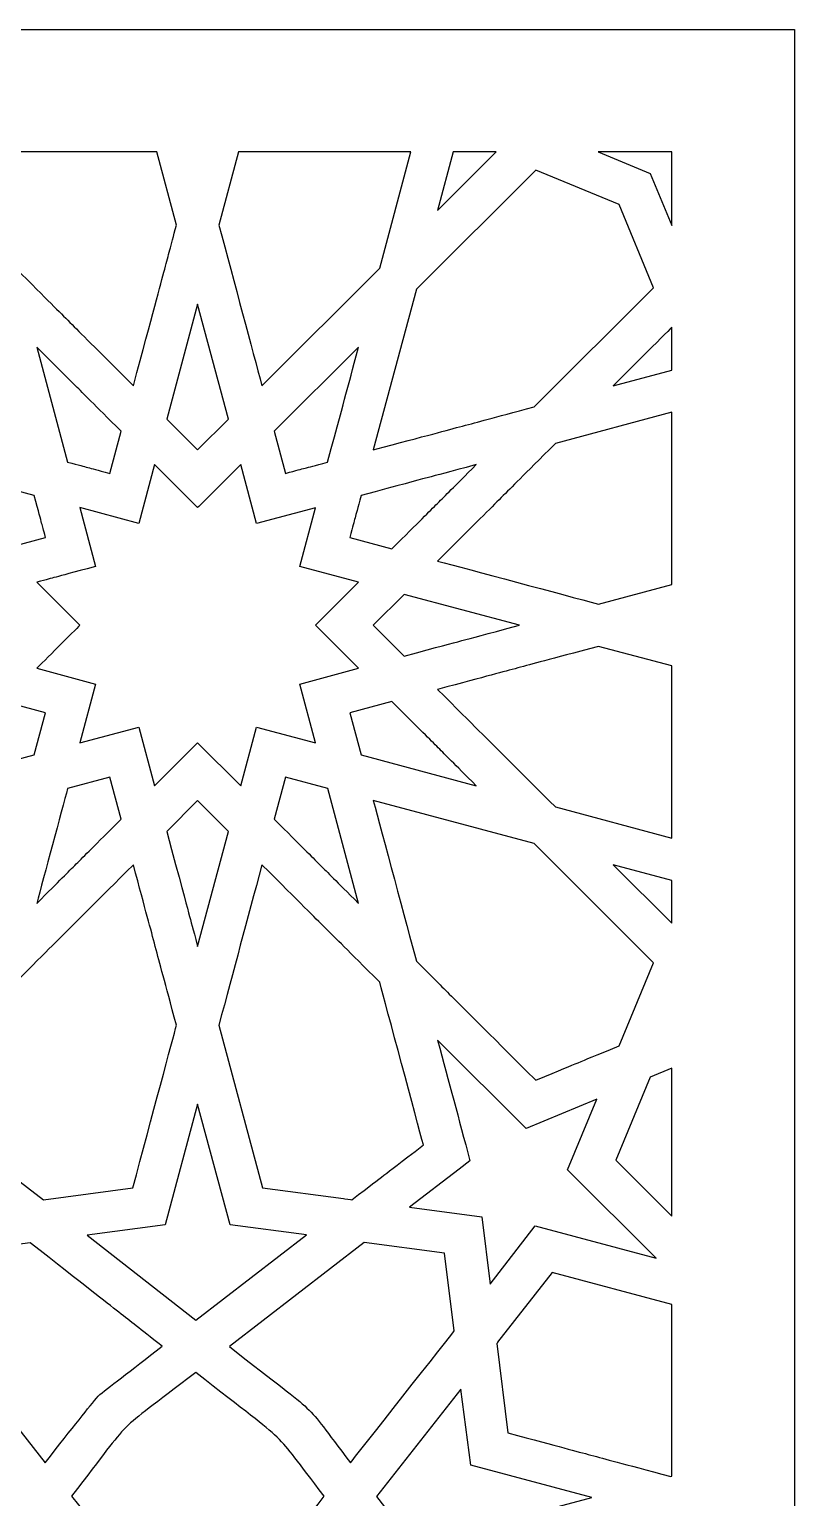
# Model space of a CAD drawing. Header units: millimetres. Extents: x -64 to 64, y -64 to 64.
# Drawn here: x 30.5 to 63.5, y 0.1 to 63.5 of the extents above; entities that cross this region are included whole.
import ezdxf

# ---------------------------------------------------------------- set-up
doc = ezdxf.new("R2010")
doc.units = ezdxf.units.MM
doc.header["$MEASUREMENT"] = 0
doc.layers.add('layer 1', color=7, linetype='Continuous')

msp = doc.modelspace()

# ---------------------------------------------------------------- linework, layer by layer
at = {"layer": 'layer 1', "color": 250}
for points, knots in [([(-63.5, 63.5), (-63.5, 58.4341), (-63.5, -58.5519), (-63.5, -63.3342), (-63.5, -63.3342), (-51.1634, -63.3342), (24.8624, -63.3342), (36.3756, -63.3342), (36.3756, -63.3342), (36.3756, -63.3342), (36.3312, -63.5), (36.3312, -63.5), (36.3312, -63.5), (36.3312, -63.5), (36.3315, -63.5), (36.3315, -63.5), (36.3315, -63.5), (36.3315, -63.5), (36.376, -63.3342), (36.376, -63.3342), (36.376, -63.3342), (39.6155, -63.3342), (60.3042, -63.3342), (63.5, -63.3342), (63.5, -63.3342), (63.5, -58.9044), (63.5, 59.0741), (63.5, 63.5), (63.5, 63.5), (61.6514, 63.5), (-60.1206, 63.5), (-63.5, 63.5)], [0, 0, 0, 0, 0.1111111, 0.1111111, 0.1111111, 0.1111111, 0.2222222, 0.2222222, 0.2222222, 0.2222222, 0.3333333, 0.3333333, 0.3333333, 0.3333333, 0.4444444, 0.4444444, 0.4444444, 0.4444444, 0.5555556, 0.5555556, 0.5555556, 0.5555556, 0.6666667, 0.6666667, 0.6666667, 0.6666667, 0.7777778, 0.7777778, 0.7777778, 0.7777778, 1, 1, 1, 1]), ([(36.8159, 55.0446), (36.2627, 52.983), (36.6332, 54.3638), (34.955, 48.108), (34.955, 48.108), (31.5408, 51.5172), (32.7575, 50.3022), (29.87, 53.1858), (29.87, 53.1858), (29.87, 53.1858), (28.5224, 58.2087), (28.5224, 58.2087), (28.5224, 58.2087), (28.5224, 58.2087), (35.9671, 58.2087), (35.9671, 58.2087), (35.9671, 58.2087), (35.9671, 58.2087), (36.8159, 55.0446), (36.8159, 55.0446)], [0, 0, 0, 0, 0.1666667, 0.1666667, 0.1666667, 0.1666667, 0.3333333, 0.3333333, 0.3333333, 0.3333333, 0.5, 0.5, 0.5, 0.5, 0.6666667, 0.6666667, 0.6666667, 0.6666667, 1, 1, 1, 1]), ([(46.9378, 58.2087), (46.9378, 58.2087), (45.5902, 53.1862), (45.5902, 53.1862), (45.5902, 53.1862), (45.5902, 53.1862), (40.5052, 48.108), (40.5052, 48.108), (40.5052, 48.108), (40.0921, 49.6482), (39.3054, 52.5794), (38.644, 55.0446), (38.644, 55.0446), (38.644, 55.0446), (39.4931, 58.2087), (39.4931, 58.2087), (39.4931, 58.2087), (39.4931, 58.2087), (46.9378, 58.2087), (46.9378, 58.2087)], [0, 0, 0, 0, 0.1666667, 0.1666667, 0.1666667, 0.1666667, 0.3333333, 0.3333333, 0.3333333, 0.3333333, 0.5, 0.5, 0.5, 0.5, 0.6666667, 0.6666667, 0.6666667, 0.6666667, 1, 1, 1, 1]), ([(48.0875, 55.6796), (48.0875, 55.6796), (48.7659, 58.2087), (48.7659, 58.2087), (48.7659, 58.2087), (48.7659, 58.2087), (50.6197, 58.2087), (50.6197, 58.2087), (50.6197, 58.2087), (50.6197, 58.2087), (48.0875, 55.6796), (48.0875, 55.6796)], [0, 0, 0, 0, 0.25, 0.25, 0.25, 0.25, 0.5, 0.5, 0.5, 0.5, 1, 1, 1, 1]), ([(58.2016, 58.2087), (58.2016, 58.2087), (58.2016, 55.034), (58.2016, 55.034), (58.2016, 55.034), (58.2016, 55.034), (57.2707, 57.2788), (57.2707, 57.2788), (57.2707, 57.2788), (57.2707, 57.2788), (55.0231, 58.2087), (55.0231, 58.2087), (55.0231, 58.2087), (55.0231, 58.2087), (58.2016, 58.2087), (58.2016, 58.2087)], [0, 0, 0, 0, 0.2, 0.2, 0.2, 0.2, 0.4, 0.4, 0.4, 0.4, 0.6, 0.6, 0.6, 0.6, 1, 1, 1, 1]), ([(45.3125, 45.3362), (45.3125, 45.3362), (47.1734, 52.2728), (47.1734, 52.2728), (47.1734, 52.2728), (47.1734, 52.2728), (52.3236, 57.4163), (52.3236, 57.4163), (52.3236, 57.4163), (52.3236, 57.4163), (55.9192, 55.929), (55.9192, 55.929), (55.9192, 55.929), (55.9192, 55.929), (57.4086, 52.3381), (57.4086, 52.3381), (57.4086, 52.3381), (57.4086, 52.3381), (52.2584, 47.1946), (52.2584, 47.1946), (52.2584, 47.1946), (48.5348, 46.1984), (50.056, 46.6055), (45.3125, 45.3362)], [0, 0, 0, 0, 0.1428571, 0.1428571, 0.1428571, 0.1428571, 0.2857143, 0.2857143, 0.2857143, 0.2857143, 0.4285714, 0.4285714, 0.4285714, 0.4285714, 0.5714286, 0.5714286, 0.5714286, 0.5714286, 0.7142857, 0.7142857, 0.7142857, 0.7142857, 1, 1, 1, 1]), ([(37.7299, 51.6371), (37.7299, 51.6371), (39.0631, 46.6676), (39.0631, 46.6676), (39.0631, 46.6676), (39.0631, 46.6676), (37.7299, 45.3362), (37.7299, 45.3362), (37.7299, 45.3362), (37.7299, 45.3362), (36.3968, 46.6676), (36.3968, 46.6676), (36.3968, 46.6676), (36.3968, 46.6676), (37.7299, 51.6371), (37.7299, 51.6371)], [0, 0, 0, 0, 0.2, 0.2, 0.2, 0.2, 0.4, 0.4, 0.4, 0.4, 0.6, 0.6, 0.6, 0.6, 1, 1, 1, 1]), ([(55.6697, 48.1076), (55.9576, 48.3951), (57.9152, 50.3502), (58.2016, 50.6363), (58.2016, 50.6363), (58.2016, 50.6363), (58.2016, 48.7853), (58.2016, 48.7853), (58.2016, 48.7853), (58.2016, 48.7853), (55.6697, 48.1076), (55.6697, 48.1076)], [0, 0, 0, 0, 0.25, 0.25, 0.25, 0.25, 0.5, 0.5, 0.5, 0.5, 1, 1, 1, 1]), ([(34.4272, 46.1402), (34.4272, 46.1402), (33.939, 44.3216), (33.939, 44.3216), (33.939, 44.3216), (32.7829, 44.631), (33.1632, 44.5294), (32.1183, 44.8088), (32.1183, 44.8088), (32.1183, 44.8088), (30.7848, 49.7777), (30.7848, 49.7777), (30.7848, 49.7777), (32.7999, 47.7654), (32.0195, 48.5447), (34.4272, 46.1402)], [0, 0, 0, 0, 0.2, 0.2, 0.2, 0.2, 0.4, 0.4, 0.4, 0.4, 0.6, 0.6, 0.6, 0.6, 1, 1, 1, 1]), ([(41.5212, 44.3216), (41.5212, 44.3216), (41.0333, 46.1405), (41.0333, 46.1405), (41.0333, 46.1405), (41.0333, 46.1405), (44.6758, 49.7777), (44.6758, 49.7777), (44.6758, 49.7777), (44.1008, 47.6352), (44.2401, 48.1552), (43.3423, 44.8084), (43.3423, 44.8084), (42.1428, 44.4877), (42.5485, 44.5961), (41.5212, 44.3216)], [0, 0, 0, 0, 0.2, 0.2, 0.2, 0.2, 0.4, 0.4, 0.4, 0.4, 0.6, 0.6, 0.6, 0.6, 1, 1, 1, 1]), ([(55.0337, 38.6768), (53.5189, 39.0821), (49.4305, 40.1761), (48.0878, 40.5352), (48.0878, 40.5352), (51.4929, 43.936), (50.3079, 42.7528), (53.1728, 45.6135), (53.1728, 45.6135), (53.1728, 45.6135), (58.2016, 46.9593), (58.2016, 46.9593), (58.2016, 46.9593), (58.2016, 46.9593), (58.2016, 39.5245), (58.2016, 39.5245), (58.2016, 39.5245), (58.2016, 39.5245), (55.0337, 38.6768), (55.0337, 38.6768)], [0, 0, 0, 0, 0.1666667, 0.1666667, 0.1666667, 0.1666667, 0.3333333, 0.3333333, 0.3333333, 0.3333333, 0.5, 0.5, 0.5, 0.5, 0.6666667, 0.6666667, 0.6666667, 0.6666667, 1, 1, 1, 1]), ([(30.6761, 43.3691), (31.0801, 41.8634), (30.9615, 42.3044), (31.164, 41.5498), (31.164, 41.5498), (31.164, 41.5498), (29.3423, 41.0623), (29.3423, 41.0623), (29.3423, 41.0623), (29.3423, 41.0623), (25.6999, 44.7005), (25.6999, 44.7005), (25.6999, 44.7005), (27.6091, 44.1897), (26.3013, 44.5396), (30.6761, 43.3691)], [0, 0, 0, 0, 0.2, 0.2, 0.2, 0.2, 0.4, 0.4, 0.4, 0.4, 0.6, 0.6, 0.6, 0.6, 1, 1, 1, 1]), ([(35.869, 44.7001), (35.869, 44.7001), (35.869, 44.7001), (35.869, 44.7001), (35.869, 44.7001), (35.869, 44.7001), (35.869, 44.7001), (35.869, 44.7001), (35.869, 44.7001), (35.869, 44.7001), (37.7299, 42.8417), (37.7299, 42.8417), (37.7299, 42.8417), (37.9628, 43.0742), (39.3584, 44.4676), (39.5912, 44.7005), (39.5912, 44.7005), (39.5912, 44.7005), (40.2724, 42.1612), (40.2724, 42.1612), (40.2724, 42.1612), (40.2724, 42.1612), (42.8145, 42.8413), (42.8145, 42.8413), (42.8145, 42.8413), (42.8145, 42.8413), (42.8142, 42.841), (42.8142, 42.841), (42.8142, 42.841), (42.8142, 42.841), (42.8145, 42.8413), (42.8145, 42.8413), (42.8145, 42.8413), (42.8145, 42.8413), (42.134, 40.3027), (42.134, 40.3027), (42.134, 40.3027), (42.134, 40.3027), (44.6758, 39.6226), (44.6758, 39.6226), (44.6758, 39.6226), (44.6758, 39.6226), (44.6758, 39.6222), (44.6758, 39.6222), (44.6758, 39.6222), (44.6758, 39.6222), (44.6761, 39.6222), (44.6761, 39.6222), (44.6761, 39.6222), (44.6761, 39.6222), (42.8152, 37.7635), (42.8152, 37.7635), (42.8152, 37.7635), (42.8152, 37.7635), (44.6758, 35.905), (44.6758, 35.905), (44.6758, 35.905), (44.6758, 35.905), (44.6758, 35.9047), (44.6758, 35.9047), (44.6758, 35.9047), (44.6758, 35.9047), (42.134, 35.2245), (42.134, 35.2245), (42.134, 35.2245), (42.134, 35.2245), (42.8152, 32.6856), (42.8152, 32.6856), (42.8152, 32.6856), (42.8152, 32.6856), (40.2724, 33.3657), (40.2724, 33.3657), (40.2724, 33.3657), (40.2724, 33.3657), (39.5915, 30.8271), (39.5915, 30.8271), (39.5915, 30.8271), (39.5915, 30.8271), (39.5912, 30.8271), (39.5912, 30.8271), (39.5912, 30.8271), (39.5912, 30.8271), (39.5912, 30.8271), (39.5912, 30.8271), (39.5912, 30.8271), (39.5912, 30.8271), (37.7303, 32.6856), (37.7303, 32.6856), (37.7303, 32.6856), (37.7303, 32.6856), (35.869, 30.8268), (35.869, 30.8268), (35.869, 30.8268), (35.869, 30.8268), (35.869, 30.8271), (35.869, 30.8271), (35.869, 30.8271), (35.869, 30.8271), (35.869, 30.8271), (35.869, 30.8271), (35.869, 30.8271), (35.869, 30.8271), (35.1878, 33.3661), (35.1878, 33.3661), (35.1878, 33.3661), (35.1878, 33.3661), (32.6461, 32.6859), (32.6461, 32.6859), (32.6461, 32.6859), (32.6461, 32.6859), (32.6461, 32.6863), (32.6461, 32.6863), (32.6461, 32.6863), (32.6461, 32.6863), (32.6457, 32.6863), (32.6457, 32.6863), (32.6457, 32.6863), (32.6457, 32.6863), (33.3269, 35.2245), (33.3269, 35.2245), (33.3269, 35.2245), (33.3269, 35.2245), (30.7841, 35.905), (30.7841, 35.905), (30.7841, 35.905), (31.0173, 36.1379), (32.4125, 37.5313), (32.6457, 37.7638), (32.6457, 37.7638), (32.6457, 37.7638), (30.7844, 39.6222), (30.7844, 39.6222), (30.7844, 39.6222), (31.719, 39.8724), (31.2261, 39.7404), (33.3269, 40.3027), (33.3269, 40.3027), (33.3269, 40.3027), (32.6457, 42.842), (32.6457, 42.842), (32.6457, 42.842), (32.6457, 42.842), (35.1878, 42.1615), (35.1878, 42.1615), (35.1878, 42.1615), (35.1878, 42.1615), (35.869, 44.7001), (35.869, 44.7001)], [0, 0, 0, 0, 0.0263158, 0.0263158, 0.0263158, 0.0263158, 0.0526316, 0.0526316, 0.0526316, 0.0526316, 0.0789474, 0.0789474, 0.0789474, 0.0789474, 0.1052632, 0.1052632, 0.1052632, 0.1052632, 0.1315789, 0.1315789, 0.1315789, 0.1315789, 0.1578947, 0.1578947, 0.1578947, 0.1578947, 0.1842105, 0.1842105, 0.1842105, 0.1842105, 0.2105263, 0.2105263, 0.2105263, 0.2105263, 0.2368421, 0.2368421, 0.2368421, 0.2368421, 0.2631579, 0.2631579, 0.2631579, 0.2631579, 0.2894737, 0.2894737, 0.2894737, 0.2894737, 0.3157895, 0.3157895, 0.3157895, 0.3157895, 0.3421053, 0.3421053, 0.3421053, 0.3421053, 0.3684211, 0.3684211, 0.3684211, 0.3684211, 0.3947368, 0.3947368, 0.3947368, 0.3947368, 0.4210526, 0.4210526, 0.4210526, 0.4210526, 0.4473684, 0.4473684, 0.4473684, 0.4473684, 0.4736842, 0.4736842, 0.4736842, 0.4736842, 0.5, 0.5, 0.5, 0.5, 0.5263158, 0.5263158, 0.5263158, 0.5263158, 0.5526316, 0.5526316, 0.5526316, 0.5526316, 0.5789474, 0.5789474, 0.5789474, 0.5789474, 0.6052632, 0.6052632, 0.6052632, 0.6052632, 0.6315789, 0.6315789, 0.6315789, 0.6315789, 0.6578947, 0.6578947, 0.6578947, 0.6578947, 0.6842105, 0.6842105, 0.6842105, 0.6842105, 0.7105263, 0.7105263, 0.7105263, 0.7105263, 0.7368421, 0.7368421, 0.7368421, 0.7368421, 0.7631579, 0.7631579, 0.7631579, 0.7631579, 0.7894737, 0.7894737, 0.7894737, 0.7894737, 0.8157895, 0.8157895, 0.8157895, 0.8157895, 0.8421053, 0.8421053, 0.8421053, 0.8421053, 0.8684211, 0.8684211, 0.8684211, 0.8684211, 0.8947368, 0.8947368, 0.8947368, 0.8947368, 0.9210526, 0.9210526, 0.9210526, 0.9210526, 0.9473684, 0.9473684, 0.9473684, 0.9473684, 1, 1, 1, 1]), ([(44.7844, 43.3684), (48.2967, 44.3085), (47.2059, 44.0164), (49.7597, 44.6998), (49.7597, 44.6998), (47.7478, 42.6903), (48.5221, 43.4636), (46.1176, 41.0623), (46.1176, 41.0623), (46.1176, 41.0623), (44.2965, 41.5498), (44.2965, 41.5498), (44.2965, 41.5498), (44.5759, 42.5919), (44.4634, 42.1721), (44.7844, 43.3684)], [0, 0, 0, 0, 0.2, 0.2, 0.2, 0.2, 0.4, 0.4, 0.4, 0.4, 0.6, 0.6, 0.6, 0.6, 1, 1, 1, 1]), ([(46.6457, 36.4321), (46.6457, 36.4321), (45.3125, 37.7635), (45.3125, 37.7635), (45.3125, 37.7635), (45.3125, 37.7635), (46.6457, 39.0952), (46.6457, 39.0952), (46.6457, 39.0952), (46.6457, 39.0952), (51.6216, 37.7638), (51.6216, 37.7638), (51.6216, 37.7638), (48.4847, 36.9242), (49.7819, 37.2713), (46.6457, 36.4321)], [0, 0, 0, 0, 0.2, 0.2, 0.2, 0.2, 0.4, 0.4, 0.4, 0.4, 0.6, 0.6, 0.6, 0.6, 1, 1, 1, 1]), ([(58.2016, 36.0031), (58.2016, 36.0031), (58.2016, 28.5679), (58.2016, 28.5679), (58.2016, 28.5679), (58.2016, 28.5679), (53.1728, 29.9138), (53.1728, 29.9138), (53.1728, 29.9138), (50.3118, 32.7709), (51.3944, 31.6897), (48.0878, 34.992), (48.0878, 34.992), (52.4743, 36.1661), (50.6257, 35.6715), (55.0337, 36.8508), (55.0337, 36.8508), (55.0337, 36.8508), (58.2016, 36.0031), (58.2016, 36.0031)], [0, 0, 0, 0, 0.1666667, 0.1666667, 0.1666667, 0.1666667, 0.3333333, 0.3333333, 0.3333333, 0.3333333, 0.5, 0.5, 0.5, 0.5, 0.6666667, 0.6666667, 0.6666667, 0.6666667, 1, 1, 1, 1]), ([(30.6761, 32.1589), (30.6761, 32.1589), (25.7002, 30.8271), (25.7002, 30.8271), (25.7002, 30.8271), (25.7002, 30.8271), (29.3423, 34.465), (29.3423, 34.465), (29.3423, 34.465), (29.3423, 34.465), (31.164, 33.9774), (31.164, 33.9774), (31.164, 33.9774), (31.164, 33.9774), (30.6761, 32.1589), (30.6761, 32.1589)], [0, 0, 0, 0, 0.2, 0.2, 0.2, 0.2, 0.4, 0.4, 0.4, 0.4, 0.6, 0.6, 0.6, 0.6, 1, 1, 1, 1]), ([(46.1176, 34.465), (48.6029, 31.9832), (47.7449, 32.8397), (49.7597, 30.8275), (49.7597, 30.8275), (49.7597, 30.8275), (44.7844, 32.1592), (44.7844, 32.1592), (44.7844, 32.1592), (44.7844, 32.1592), (44.2965, 33.9774), (44.2965, 33.9774), (44.2965, 33.9774), (44.2965, 33.9774), (46.1176, 34.465), (46.1176, 34.465)], [0, 0, 0, 0, 0.2, 0.2, 0.2, 0.2, 0.4, 0.4, 0.4, 0.4, 0.6, 0.6, 0.6, 0.6, 1, 1, 1, 1]), ([(30.7848, 25.7496), (31.0797, 26.8485), (31.8597, 29.7554), (32.1183, 30.7185), (32.1183, 30.7185), (32.1183, 30.7185), (33.939, 31.2057), (33.939, 31.2057), (33.939, 31.2057), (33.939, 31.2057), (34.4272, 29.3871), (34.4272, 29.3871), (34.4272, 29.3871), (32.0682, 27.0312), (32.8337, 27.7957), (30.7848, 25.7496)], [0, 0, 0, 0, 0.2, 0.2, 0.2, 0.2, 0.4, 0.4, 0.4, 0.4, 0.6, 0.6, 0.6, 0.6, 1, 1, 1, 1]), ([(41.5212, 31.2057), (41.5212, 31.2057), (43.343, 30.7181), (43.343, 30.7181), (43.343, 30.7181), (43.343, 30.7181), (44.6758, 25.7493), (44.6758, 25.7493), (44.6758, 25.7493), (42.6628, 27.7594), (43.4379, 26.9854), (41.0333, 29.3871), (41.0333, 29.3871), (41.0333, 29.3871), (41.5212, 31.2057), (41.5212, 31.2057)], [0, 0, 0, 0, 0.2, 0.2, 0.2, 0.2, 0.4, 0.4, 0.4, 0.4, 0.6, 0.6, 0.6, 0.6, 1, 1, 1, 1]), ([(37.7303, 30.1911), (37.7303, 30.1911), (39.0634, 28.86), (39.0634, 28.86), (39.0634, 28.86), (39.0634, 28.86), (37.7303, 23.8905), (37.7303, 23.8905), (37.7303, 23.8905), (37.2618, 25.636), (37.6005, 24.3738), (36.3968, 28.8597), (36.3968, 28.8597), (36.3968, 28.8597), (37.7303, 30.1911), (37.7303, 30.1911)], [0, 0, 0, 0, 0.2, 0.2, 0.2, 0.2, 0.4, 0.4, 0.4, 0.4, 0.6, 0.6, 0.6, 0.6, 1, 1, 1, 1]), ([(57.4082, 23.1888), (57.4082, 23.1888), (55.9199, 19.5986), (55.9199, 19.5986), (55.9199, 19.5986), (53.7496, 18.7008), (54.5825, 19.0454), (52.324, 18.1113), (52.324, 18.1113), (47.8106, 22.6183), (48.8555, 21.5748), (47.1734, 23.2551), (47.1734, 23.2551), (46.767, 24.7689), (45.6703, 28.8572), (45.3125, 30.1911), (45.3125, 30.1911), (45.3125, 30.1911), (52.258, 28.3326), (52.258, 28.3326), (52.258, 28.3326), (52.258, 28.3326), (57.4082, 23.1888), (57.4082, 23.1888)], [0, 0, 0, 0, 0.1428571, 0.1428571, 0.1428571, 0.1428571, 0.2857143, 0.2857143, 0.2857143, 0.2857143, 0.4285714, 0.4285714, 0.4285714, 0.4285714, 0.5714286, 0.5714286, 0.5714286, 0.5714286, 0.7142857, 0.7142857, 0.7142857, 0.7142857, 1, 1, 1, 1]), ([(34.955, 27.4193), (36.0334, 23.4005), (35.7826, 24.3353), (36.8162, 20.483), (36.8162, 20.483), (36.6681, 19.9305), (35.7438, 16.4871), (34.9306, 13.4567), (34.9306, 13.4567), (34.9306, 13.4567), (31.0727, 12.9491), (31.0727, 12.9491), (31.0727, 12.9491), (31.0727, 12.9491), (27.9848, 15.3155), (27.9848, 15.3155), (27.9848, 15.3155), (27.9848, 15.3155), (29.87, 22.3414), (29.87, 22.3414), (29.87, 22.3414), (32.8415, 25.309), (31.6353, 24.1042), (34.955, 27.4193)], [0, 0, 0, 0, 0.1428571, 0.1428571, 0.1428571, 0.1428571, 0.2857143, 0.2857143, 0.2857143, 0.2857143, 0.4285714, 0.4285714, 0.4285714, 0.4285714, 0.5714286, 0.5714286, 0.5714286, 0.5714286, 0.7142857, 0.7142857, 0.7142857, 0.7142857, 1, 1, 1, 1]), ([(47.4751, 15.3155), (45.3778, 13.7082), (46.0643, 14.2342), (44.3876, 12.9494), (44.3876, 12.9494), (44.3854, 12.9498), (44.0344, 12.9956), (44.0323, 12.9963), (44.0323, 12.9963), (44.0323, 12.9963), (44.0323, 12.996), (44.0323, 12.996), (44.0323, 12.996), (44.0323, 12.996), (40.5296, 13.4571), (40.5296, 13.4571), (40.5296, 13.4571), (40.5296, 13.4571), (38.6443, 20.4826), (38.6443, 20.4826), (38.6443, 20.4826), (39.2927, 22.8992), (39.8494, 24.9735), (40.5056, 27.4193), (40.5056, 27.4193), (43.9198, 24.0097), (42.702, 25.2257), (45.5902, 22.3414), (45.5902, 22.3414), (45.8601, 21.3353), (47.2031, 16.3297), (47.4751, 15.3155)], [0, 0, 0, 0, 0.1111111, 0.1111111, 0.1111111, 0.1111111, 0.2222222, 0.2222222, 0.2222222, 0.2222222, 0.3333333, 0.3333333, 0.3333333, 0.3333333, 0.4444444, 0.4444444, 0.4444444, 0.4444444, 0.5555556, 0.5555556, 0.5555556, 0.5555556, 0.6666667, 0.6666667, 0.6666667, 0.6666667, 0.7777778, 0.7777778, 0.7777778, 0.7777778, 1, 1, 1, 1]), ([(58.2016, 24.8916), (58.2016, 24.8916), (55.6701, 27.4197), (55.6701, 27.4197), (55.6701, 27.4197), (55.6701, 27.4197), (58.2016, 26.742), (58.2016, 26.742), (58.2016, 26.742), (58.2016, 26.742), (58.2016, 24.8916), (58.2016, 24.8916)], [0, 0, 0, 0, 0.25, 0.25, 0.25, 0.25, 0.5, 0.5, 0.5, 0.5, 1, 1, 1, 1]), ([(52.2997, 11.8237), (52.2997, 11.8237), (50.359, 9.2985), (50.359, 9.2985), (50.359, 9.2985), (50.359, 9.2985), (49.9995, 12.2139), (49.9995, 12.2139), (49.9995, 12.2139), (49.9995, 12.2139), (46.8782, 12.6245), (46.8782, 12.6245), (46.8782, 12.6245), (46.8782, 12.6245), (49.0206, 14.2766), (49.0206, 14.2766), (49.0206, 14.2766), (49.0206, 14.2766), (49.0206, 14.2766), (49.0206, 14.2766), (49.0206, 14.2766), (49.0206, 14.2766), (49.4863, 14.6336), (49.4863, 14.6336), (49.4863, 14.6336), (49.4863, 14.6336), (49.4856, 14.6353), (49.4856, 14.6353), (49.4856, 14.6353), (49.4856, 14.6353), (49.4859, 14.6357), (49.4859, 14.6357), (49.4859, 14.6357), (48.9843, 16.5047), (48.5867, 17.9871), (48.0875, 19.8473), (48.0875, 19.8473), (48.0875, 19.8473), (51.9098, 16.0302), (51.9098, 16.0302), (51.9098, 16.0302), (51.9098, 16.0302), (54.9638, 17.2939), (54.9638, 17.2939), (54.9638, 17.2939), (54.9638, 17.2939), (53.6988, 14.2438), (53.6988, 14.2438), (53.6988, 14.2438), (53.6988, 14.2438), (57.5211, 10.4263), (57.5211, 10.4263), (57.5211, 10.4263), (57.5211, 10.4263), (52.2997, 11.8237), (52.2997, 11.8237)], [0, 0, 0, 0, 0.0666667, 0.0666667, 0.0666667, 0.0666667, 0.1333333, 0.1333333, 0.1333333, 0.1333333, 0.2, 0.2, 0.2, 0.2, 0.2666667, 0.2666667, 0.2666667, 0.2666667, 0.3333333, 0.3333333, 0.3333333, 0.3333333, 0.4, 0.4, 0.4, 0.4, 0.4666667, 0.4666667, 0.4666667, 0.4666667, 0.5333333, 0.5333333, 0.5333333, 0.5333333, 0.6, 0.6, 0.6, 0.6, 0.6666667, 0.6666667, 0.6666667, 0.6666667, 0.7333333, 0.7333333, 0.7333333, 0.7333333, 0.8, 0.8, 0.8, 0.8, 0.8666667, 0.8666667, 0.8666667, 0.8666667, 1, 1, 1, 1]), ([(58.2016, 12.241), (58.2016, 12.241), (55.7819, 14.6579), (55.7819, 14.6579), (55.7819, 14.6579), (55.7819, 14.6579), (57.2714, 18.2488), (57.2714, 18.2488), (57.2714, 18.2488), (57.2714, 18.2488), (58.2016, 18.6337), (58.2016, 18.6337), (58.2016, 18.6337), (58.2016, 18.6337), (58.2016, 12.241), (58.2016, 12.241)], [0, 0, 0, 0, 0.2, 0.2, 0.2, 0.2, 0.4, 0.4, 0.4, 0.4, 0.6, 0.6, 0.6, 0.6, 1, 1, 1, 1]), ([(37.6551, 7.7414), (37.6551, 7.7414), (32.9657, 11.4191), (32.9657, 11.4191), (32.9657, 11.4191), (32.9657, 11.4191), (36.3312, 11.8614), (36.3312, 11.8614), (36.3312, 11.8614), (36.3312, 11.8614), (37.7303, 17.0755), (37.7303, 17.0755), (37.7303, 17.0755), (37.7303, 17.0755), (39.1291, 11.8622), (39.1291, 11.8622), (39.1291, 11.8622), (39.1291, 11.8622), (42.4356, 11.4272), (42.4356, 11.4272), (42.4356, 11.4272), (42.4356, 11.4272), (37.6551, 7.7414), (37.6551, 7.7414)], [0, 0, 0, 0, 0.1428571, 0.1428571, 0.1428571, 0.1428571, 0.2857143, 0.2857143, 0.2857143, 0.2857143, 0.4285714, 0.4285714, 0.4285714, 0.4285714, 0.5714286, 0.5714286, 0.5714286, 0.5714286, 0.7142857, 0.7142857, 0.7142857, 0.7142857, 1, 1, 1, 1]), ([(36.2017, 6.6206), (34.7991, 5.5393), (33.8215, 4.7967), (33.4338, 4.4704), (33.4338, 4.4704), (33.0514, 4.0005), (32.3787, 3.1771), (31.1517, 1.5907), (31.1517, 1.5907), (31.1517, 1.5907), (26.6788, 7.281), (26.6788, 7.281), (26.6788, 7.281), (26.6788, 7.281), (27.0923, 10.643), (27.0923, 10.643), (27.0923, 10.643), (27.0923, 10.643), (30.5008, 11.0913), (30.5008, 11.0913), (30.5008, 11.0913), (35.221, 7.3896), (34.0861, 8.2797), (36.2017, 6.6206)], [0, 0, 0, 0, 0.1428571, 0.1428571, 0.1428571, 0.1428571, 0.2857143, 0.2857143, 0.2857143, 0.2857143, 0.4285714, 0.4285714, 0.4285714, 0.4285714, 0.5714286, 0.5714286, 0.5714286, 0.5714286, 0.7142857, 0.7142857, 0.7142857, 0.7142857, 1, 1, 1, 1]), ([(44.3308, 1.591), (42.0874, 4.4933), (43.3017, 3.3129), (39.0998, 6.6086), (39.0998, 6.6086), (39.0998, 6.6086), (44.9241, 11.0994), (44.9241, 11.0994), (44.9241, 11.0994), (44.9241, 11.0994), (48.3909, 10.644), (48.3909, 10.644), (48.3909, 10.644), (48.3909, 10.644), (48.805, 7.281), (48.805, 7.281), (48.805, 7.281), (48.7468, 7.2073), (44.4362, 1.7247), (44.3308, 1.591)], [0, 0, 0, 0, 0.1666667, 0.1666667, 0.1666667, 0.1666667, 0.3333333, 0.3333333, 0.3333333, 0.3333333, 0.5, 0.5, 0.5, 0.5, 0.6666667, 0.6666667, 0.6666667, 0.6666667, 1, 1, 1, 1]), ([(58.2016, 1.0079), (58.2016, 1.0079), (58.1572, 0.9959), (58.1572, 0.9959), (58.1572, 0.9959), (53.7464, 2.1759), (55.7191, 1.6482), (51.1267, 2.8769), (51.1267, 2.8769), (51.1267, 2.8769), (50.6508, 6.7441), (50.6508, 6.7441), (50.6508, 6.7441), (50.6508, 6.7441), (50.6705, 6.7695), (50.6705, 6.7695), (50.6705, 6.7695), (50.6705, 6.7695), (50.6677, 6.7938), (50.6677, 6.7938), (50.6677, 6.7938), (50.6677, 6.7938), (53.0324, 9.8016), (53.0324, 9.8016), (53.0324, 9.8016), (53.0324, 9.8016), (58.2016, 8.4183), (58.2016, 8.4183), (58.2016, 8.4183), (58.2016, 8.4183), (58.2016, 1.0079), (58.2016, 1.0079)], [0, 0, 0, 0, 0.1111111, 0.1111111, 0.1111111, 0.1111111, 0.2222222, 0.2222222, 0.2222222, 0.2222222, 0.3333333, 0.3333333, 0.3333333, 0.3333333, 0.4444444, 0.4444444, 0.4444444, 0.4444444, 0.5555556, 0.5555556, 0.5555556, 0.5555556, 0.6666667, 0.6666667, 0.6666667, 0.6666667, 0.7777778, 0.7777778, 0.7777778, 0.7777778, 1, 1, 1, 1]), ([(37.6781, -5.3661), (34.3775, -2.8212), (35.6037, -4.0728), (32.2887, 0.145), (32.2887, 0.145), (35.136, 3.8283), (33.9157, 2.6109), (37.646, 5.4875), (37.646, 5.4875), (42.0035, 2.0708), (40.8037, 3.2378), (43.1945, 0.1457), (43.1945, 0.1457), (40.2093, -3.6512), (41.4673, -2.3939), (37.6781, -5.3661)], [0, 0, 0, 0, 0.2, 0.2, 0.2, 0.2, 0.4, 0.4, 0.4, 0.4, 0.6, 0.6, 0.6, 0.6, 1, 1, 1, 1]), ([(49.5247, -1.3144), (49.1038, -4.5032), (49.1839, -3.8971), (49.0971, -4.5544), (49.0971, -4.5544), (49.0971, -4.5544), (49.0968, -4.554), (49.0968, -4.554), (49.0968, -4.554), (49.0968, -4.554), (49.0947, -4.5709), (49.0947, -4.5709), (49.0947, -4.5709), (49.0947, -4.5709), (45.4561, 0.1358), (45.4561, 0.1358), (45.4561, 0.1358), (45.4561, 0.1358), (49.0919, 4.7611), (49.0919, 4.7611), (49.0919, 4.7611), (49.0919, 4.7611), (49.5247, 1.4796), (49.5247, 1.4796), (49.5247, 1.4796), (49.5247, 1.4796), (54.7451, 0.0829), (54.7451, 0.0829), (54.7451, 0.0829), (54.7451, 0.0829), (49.5247, -1.3144), (49.5247, -1.3144)], [0, 0, 0, 0, 0.1111111, 0.1111111, 0.1111111, 0.1111111, 0.2222222, 0.2222222, 0.2222222, 0.2222222, 0.3333333, 0.3333333, 0.3333333, 0.3333333, 0.4444444, 0.4444444, 0.4444444, 0.4444444, 0.5555556, 0.5555556, 0.5555556, 0.5555556, 0.6666667, 0.6666667, 0.6666667, 0.6666667, 0.7777778, 0.7777778, 0.7777778, 0.7777778, 1, 1, 1, 1])]:
    msp.add_open_spline(points, degree=3, knots=knots, dxfattribs=at)

doc.saveas('drawing.dxf')
